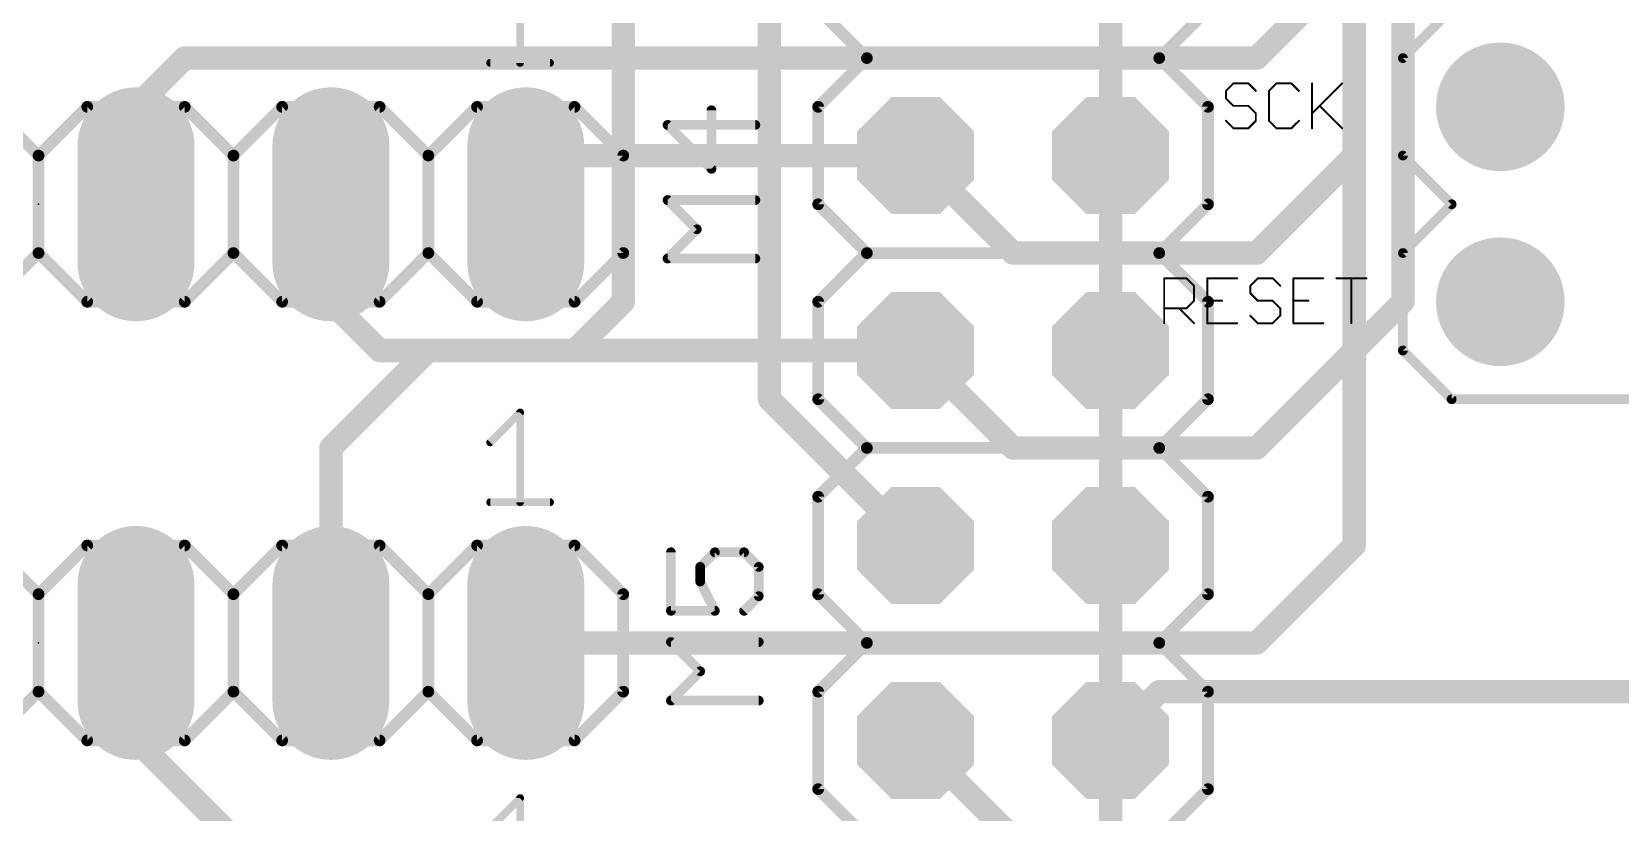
# Model space of a CAD drawing. Extents: x 6 to 93.4, y 7 to 66.
# Drawn here: x 35.47 to 56.17, y 28.91 to 39.08 of the extents above; entities that cross this region are included whole.
import ezdxf

# ---------------------------------------------------------------- set-up
doc = ezdxf.new("R2010")
doc.units = 0
for name, color, linetype in [('1', 22, 'CONTINUOUS'), ('112', 253, 'CONTINUOUS'), ('16', 175, 'CONTINUOUS'), ('17', 82, 'CONTINUOUS'), ('21', 7, 'CONTINUOUS'), ('23', 7, 'CONTINUOUS'), ('25', 253, 'CONTINUOUS'), ('51', 53, 'CONTINUOUS')]:
    doc.layers.add(name, color=color, linetype=linetype)

# ---------------------------------------------------------------- blocks, each defined once
blk = doc.blocks.new('RECT')
blk.add_solid([(-0.5, -0.5), (0.5, -0.5), (-0.5, 0.5), (0.5, 0.5)])
blk = doc.blocks.new('OCTAGONP')
at = {"const_width": 0.5}
blk.add_lwpolyline([(-0.25, -0.1036), (-0.25, 0.1036), (-0.1036, 0.25), (0.1036, 0.25), (0.25, 0.1036), (0.25, -0.1036), (0.1036, -0.25), (-0.1036, -0.25), (-0.25, -0.1036), (-0.25, 0.1036)], dxfattribs=at)
blk = doc.blocks.new('LONGP100')
at = {"const_width": 1}
blk.add_lwpolyline([(-0.5, 0), (0.5, 0)], dxfattribs=at)
at = {"const_width": 0.5}
for points in [[(-0.5, 0.25, 1), (-0.5, -0.25)], [(0.5, -0.25, 1), (0.5, 0.25)]]:
    blk.add_lwpolyline(points, format="xyb", dxfattribs=at)
blk = doc.blocks.new('ROUNDP')
at = {"const_width": 0.5}
blk.add_lwpolyline([(0, -0.25, 1), (0, 0.25, 1), (0, -0.25)], format="xyb", dxfattribs=at)

msp = doc.modelspace()

# ---------------------------------------------------------------- linework, layer by layer
at = {"layer": '1', "const_width": 0.3048}
for points in [[(45.085, 34.29), (45.085, 45.72)], [(43.18, 35.56), (43.18, 45.085)], [(52.705, 32.385), (52.705, 41.91)], [(49.53, 40.005), (49.53, 37.465)], [(49.53, 37.465), (49.53, 34.925)], [(42.545, 34.925), (43.18, 35.56)], [(39.37, 33.655), (40.64, 34.925)], [(40.64, 34.925), (42.545, 34.925)], [(49.53, 34.925), (49.53, 32.385)], [(46.99, 32.385), (45.085, 34.29)], [(39.37, 31.115), (39.37, 33.655)], [(51.435, 31.115), (52.705, 32.385)], [(36.83, 29.845), (36.83, 31.115)], [(41.91, 31.115), (51.435, 31.115)], [(38.1, 28.575), (36.83, 29.845)], [(49.53, 29.845), (49.53, 27.305)]]:
    msp.add_lwpolyline(points, dxfattribs=at)
at = {"layer": '1', "const_width": 0.1524}
for points in [[(49.6062, 37.465, 1), (49.4538, 37.465)], [(49.4538, 37.465, 1), (49.6062, 37.465)], [(43.1038, 35.56, 1), (43.2562, 35.56)], [(43.2339, 35.5061, 1), (43.1261, 35.6139)], [(40.64, 35.0012, 1), (40.64, 34.8488)], [(40.6939, 34.8711, 1), (40.5861, 34.9789)], [(42.4911, 34.9789, 1), (42.5989, 34.8711)], [(42.545, 34.8488, 1), (42.545, 35.0012)], [(49.6062, 34.925, 1), (49.4538, 34.925)], [(49.4538, 34.925, 1), (49.6062, 34.925)], [(45.1389, 34.3439, 1), (45.0311, 34.2361)], [(45.0088, 34.29, 1), (45.1612, 34.29)], [(39.4462, 33.655, 1), (39.2938, 33.655)], [(39.3161, 33.7089, 1), (39.4239, 33.6011)], [(46.9361, 32.3311, 1), (47.0439, 32.4389)], [(52.7589, 32.3311, 1), (52.6511, 32.4389)], [(49.4538, 32.385, 1), (49.6062, 32.385)], [(52.6288, 32.385, 1), (52.7812, 32.385)], [(36.9062, 31.115, 1), (36.7538, 31.115)], [(41.91, 31.1912, 1), (41.91, 31.0388)], [(51.435, 31.0388, 1), (51.435, 31.1912)], [(39.2938, 31.115, 1), (39.4462, 31.115)], [(51.3811, 31.1689, 1), (51.4889, 31.0611)], [(36.8839, 29.8989, 1), (36.7761, 29.7911)], [(36.7538, 29.845, 1), (36.9062, 29.845)], [(49.6062, 29.845, 1), (49.4538, 29.845)]]:
    msp.add_lwpolyline(points, format="xyb", dxfattribs=at)
at = {"layer": '112', "const_width": 0.1016}
for points in [[(41.8356, 39.8422), (41.8356, 38.6728)], [(41.4458, 38.6728), (42.2254, 38.6728)], [(41.4458, 33.7284), (41.8356, 34.1182)], [(41.8356, 34.1182), (41.8356, 32.9488)], [(41.4458, 32.9488), (42.2254, 32.9488)], [(41.4458, 28.7034), (41.8356, 29.0932)], [(41.8356, 29.0932), (41.8356, 27.9238)]]:
    msp.add_lwpolyline(points, dxfattribs=at)
at = {"layer": '112', "const_width": 0.0508}
for points in [[(41.4458, 38.6982, 1), (41.4458, 38.6474)], [(42.2254, 38.6474, 1), (42.2254, 38.6982)], [(41.8102, 38.6728, 1), (41.861, 38.6728)], [(41.861, 34.1182, 1), (41.8102, 34.1182)], [(41.8536, 34.1002, 1), (41.8176, 34.1362)], [(41.4278, 33.7464, 1), (41.4638, 33.7104)], [(41.4458, 32.9742, 1), (41.4458, 32.9234)], [(41.8102, 32.9488, 1), (41.861, 32.9488)], [(42.2254, 32.9234, 1), (42.2254, 32.9742)], [(41.861, 29.0932, 1), (41.8102, 29.0932)], [(41.8536, 29.0752, 1), (41.8176, 29.1112)]]:
    msp.add_lwpolyline(points, format="xyb", dxfattribs=at)
at = {"layer": '16', "const_width": 0.3048}
for points in [[(52.705, 37.465), (52.705, 42.545)], [(53.34, 35.56), (53.34, 41.91)], [(51.435, 38.735), (52.07, 39.37)], [(36.83, 38.1), (37.465, 38.735)], [(37.465, 38.735), (51.435, 38.735)], [(36.83, 36.83), (36.83, 38.1)], [(41.91, 36.83), (42.545, 37.465)], [(42.545, 37.465), (46.99, 37.465)], [(46.99, 37.465), (48.26, 36.195)], [(51.435, 36.195), (52.705, 37.465)], [(39.37, 36.83), (39.37, 35.56)], [(48.26, 36.195), (51.435, 36.195)], [(39.37, 35.56), (40.005, 34.925)], [(51.435, 33.655), (53.34, 35.56)], [(40.005, 34.925), (46.99, 34.925)], [(46.99, 34.925), (48.26, 33.655)], [(48.26, 33.655), (51.435, 33.655)], [(49.53, 32.385), (49.53, 29.845)], [(49.53, 29.845), (50.165, 30.48)], [(50.165, 30.48), (61.595, 30.48)], [(48.26, 28.575), (46.99, 29.845)]]:
    msp.add_lwpolyline(points, dxfattribs=at)
at = {"layer": '16', "const_width": 0.1524}
for points in [[(37.465, 38.8112, 1), (37.465, 38.6588)], [(37.5189, 38.6811, 1), (37.4111, 38.7889)], [(51.3811, 38.7889, 1), (51.4889, 38.6811)], [(51.435, 38.6588, 1), (51.435, 38.8112)], [(36.9062, 38.1, 1), (36.7538, 38.1)], [(36.7761, 38.1539, 1), (36.8839, 38.0461)], [(42.545, 37.5412, 1), (42.545, 37.3888)], [(42.5989, 37.4111, 1), (42.4911, 37.5189)], [(47.0439, 37.5189, 1), (46.9361, 37.4111)], [(46.99, 37.3888, 1), (46.99, 37.5412)], [(52.6288, 37.465, 1), (52.7812, 37.465)], [(52.7589, 37.4111, 1), (52.6511, 37.5189)], [(36.7538, 36.83, 1), (36.9062, 36.83)], [(39.4462, 36.83, 1), (39.2938, 36.83)], [(41.8561, 36.8839, 1), (41.9639, 36.7761)], [(48.26, 36.2712, 1), (48.26, 36.1188)], [(48.2061, 36.1411, 1), (48.3139, 36.2489)], [(51.3811, 36.2489, 1), (51.4889, 36.1411)], [(51.435, 36.1188, 1), (51.435, 36.2712)], [(39.4239, 35.6139, 1), (39.3161, 35.5061)], [(39.2938, 35.56, 1), (39.4462, 35.56)], [(53.2638, 35.56, 1), (53.4162, 35.56)], [(53.3939, 35.5061, 1), (53.2861, 35.6139)], [(40.005, 35.0012, 1), (40.005, 34.8488)], [(39.9511, 34.8711, 1), (40.0589, 34.9789)], [(47.0439, 34.9789, 1), (46.9361, 34.8711)], [(46.99, 34.8488, 1), (46.99, 35.0012)], [(48.26, 33.7312, 1), (48.26, 33.5788)], [(48.2061, 33.6011, 1), (48.3139, 33.7089)], [(51.3811, 33.7089, 1), (51.4889, 33.6011)], [(51.435, 33.5788, 1), (51.435, 33.7312)], [(49.6062, 32.385, 1), (49.4538, 32.385)], [(50.165, 30.5562, 1), (50.165, 30.4038)], [(50.2189, 30.4261, 1), (50.1111, 30.5339)], [(47.0439, 29.8989, 1), (46.9361, 29.7911)], [(49.4761, 29.8989, 1), (49.5839, 29.7911)], [(49.4538, 29.845, 1), (49.6062, 29.845)]]:
    msp.add_lwpolyline(points, format="xyb", dxfattribs=at)
at = {"layer": '21'}
for points, const_width in [([(46.355, 38.735), (45.72, 39.37)], 0.1524), ([(50.8, 39.37), (50.165, 38.735)], 0.1524), ([(53.975, 39.37), (53.34, 38.735)], 0.127), ([(46.355, 38.735), (45.72, 38.1)], 0.1524), ([(50.165, 38.735), (46.355, 38.735)], 0.1524), ([(50.165, 38.735), (50.8, 38.1)], 0.1524), ([(53.34, 38.735), (53.34, 37.465)], 0.127), ([(51.1312, 38.4053), (51.0338, 38.3078)], 0.0254), ([(51.0338, 38.3078), (51.0338, 38.2104)], 0.0254), ([(51.3261, 38.4053), (51.1312, 38.4053)], 0.0254), ([(51.4236, 38.3078), (51.3261, 38.4053)], 0.0254), ([(51.6925, 38.4053), (51.5951, 38.3078)], 0.0254), ([(51.5951, 38.3078), (51.5951, 37.918)], 0.0254), ([(51.8874, 38.4053), (51.6925, 38.4053)], 0.0254), ([(51.9849, 38.3078), (51.8874, 38.4053)], 0.0254), ([(52.1564, 38.4053), (52.1564, 37.8206)], 0.0254), ([(52.1564, 38.0155), (52.5462, 38.4053)], 0.0254), ([(35.56, 37.465), (34.925, 38.1)], 0.1524), ([(35.56, 37.465), (36.195, 38.1)], 0.1524), ([(36.195, 38.1), (37.465, 38.1)], 0.1524), ([(37.465, 38.1), (38.1, 37.465)], 0.1524), ([(38.1, 37.465), (38.735, 38.1)], 0.1524), ([(38.735, 38.1), (40.005, 38.1)], 0.1524), ([(40.005, 38.1), (40.64, 37.465)], 0.1524), ([(40.64, 37.465), (41.275, 38.1)], 0.1524), ([(41.275, 38.1), (42.545, 38.1)], 0.1524), ([(43.18, 37.465), (42.545, 38.1)], 0.1524), ([(45.72, 36.83), (45.72, 38.1)], 0.1524), ([(50.8, 38.1), (50.8, 36.83)], 0.1524), ([(51.0338, 38.2104), (51.1312, 38.1129)], 0.0254), ([(51.1312, 38.1129), (51.3261, 38.1129)], 0.0254), ([(51.3261, 38.1129), (51.4236, 38.0155)], 0.0254), ([(52.2538, 38.1129), (52.5462, 37.8206)], 0.0254), ([(51.1312, 37.8206), (51.0338, 37.918)], 0.0254), ([(51.4236, 37.918), (51.3261, 37.8206)], 0.0254), ([(51.4236, 38.0155), (51.4236, 37.918)], 0.0254), ([(51.5951, 37.918), (51.6925, 37.8206)], 0.0254), ([(51.8874, 37.8206), (51.9849, 37.918)], 0.0254), ([(51.3261, 37.8206), (51.1312, 37.8206)], 0.0254), ([(51.6925, 37.8206), (51.8874, 37.8206)], 0.0254), ([(35.56, 36.195), (35.56, 37.465)], 0.1524), ([(38.1, 36.195), (38.1, 37.465)], 0.1524), ([(40.64, 36.195), (40.64, 37.465)], 0.1524), ([(43.18, 36.195), (43.18, 37.465)], 0.1524), ([(53.34, 37.465), (53.975, 36.83)], 0.127), ([(46.355, 36.195), (45.72, 36.83)], 0.1524), ([(50.8, 36.83), (50.165, 36.195)], 0.1524), ([(53.975, 36.83), (53.34, 36.195)], 0.127), ([(34.925, 35.56), (35.56, 36.195)], 0.1524), ([(36.195, 35.56), (35.56, 36.195)], 0.1524), ([(38.1, 36.195), (37.465, 35.56)], 0.1524), ([(38.735, 35.56), (38.1, 36.195)], 0.1524), ([(40.64, 36.195), (40.005, 35.56)], 0.1524), ([(41.275, 35.56), (40.64, 36.195)], 0.1524), ([(42.545, 35.56), (43.18, 36.195)], 0.1524), ([(46.355, 36.195), (45.72, 35.56)], 0.1524), ([(50.165, 36.195), (46.355, 36.195)], 0.1524), ([(50.165, 36.195), (50.8, 35.56)], 0.1524), ([(53.34, 36.195), (53.34, 34.925)], 0.127), ([(50.2286, 35.2806), (50.2286, 35.8653)], 0.0254), ([(50.2286, 35.8653), (50.521, 35.8653)], 0.0254), ([(50.521, 35.8653), (50.6184, 35.7678)], 0.0254), ([(51.1798, 35.8653), (50.79, 35.8653)], 0.0254), ([(50.79, 35.8653), (50.79, 35.2806)], 0.0254), ([(51.4487, 35.8653), (51.3513, 35.7678)], 0.0254), ([(51.6436, 35.8653), (51.4487, 35.8653)], 0.0254), ([(51.7411, 35.7678), (51.6436, 35.8653)], 0.0254), ([(52.3024, 35.8653), (51.9126, 35.8653)], 0.0254), ([(51.9126, 35.8653), (51.9126, 35.2806)], 0.0254), ([(52.4739, 35.8653), (52.8637, 35.8653)], 0.0254), ([(52.6688, 35.2806), (52.6688, 35.8653)], 0.0254), ([(37.465, 35.56), (36.195, 35.56)], 0.1524), ([(40.005, 35.56), (38.735, 35.56)], 0.1524), ([(42.545, 35.56), (41.275, 35.56)], 0.1524), ([(45.72, 34.29), (45.72, 35.56)], 0.1524), ([(50.6184, 35.7678), (50.6184, 35.5729)], 0.0254), ([(50.8, 35.56), (50.8, 34.29)], 0.1524), ([(51.3513, 35.7678), (51.3513, 35.6704)], 0.0254), ([(51.3513, 35.6704), (51.4487, 35.5729)], 0.0254), ([(50.521, 35.4755), (50.2286, 35.4755)], 0.0254), ([(50.4235, 35.4755), (50.6184, 35.2806)], 0.0254), ([(50.6184, 35.5729), (50.521, 35.4755)], 0.0254), ([(50.79, 35.5729), (50.9849, 35.5729)], 0.0254), ([(51.4487, 35.5729), (51.6436, 35.5729)], 0.0254), ([(51.6436, 35.5729), (51.7411, 35.4755)], 0.0254), ([(51.7411, 35.4755), (51.7411, 35.378)], 0.0254), ([(51.9126, 35.5729), (52.1075, 35.5729)], 0.0254), ([(50.79, 35.2806), (51.1798, 35.2806)], 0.0254), ([(51.4487, 35.2806), (51.3513, 35.378)], 0.0254), ([(51.6436, 35.2806), (51.4487, 35.2806)], 0.0254), ([(51.7411, 35.378), (51.6436, 35.2806)], 0.0254), ([(51.9126, 35.2806), (52.3024, 35.2806)], 0.0254), ([(53.34, 34.925), (53.975, 34.29)], 0.127), ([(46.355, 33.655), (45.72, 34.29)], 0.1524), ([(50.8, 34.29), (50.165, 33.655)], 0.1524), ([(53.975, 34.29), (57.785, 34.29)], 0.127), ([(46.355, 33.655), (45.72, 33.02)], 0.1524), ([(50.165, 33.655), (46.355, 33.655)], 0.1524), ([(50.165, 33.655), (50.8, 33.02)], 0.1524), ([(45.72, 31.75), (45.72, 33.02)], 0.1524), ([(50.8, 33.02), (50.8, 31.75)], 0.1524), ([(35.56, 31.75), (34.925, 32.385)], 0.1524), ([(35.56, 31.75), (36.195, 32.385)], 0.1524), ([(36.195, 32.385), (37.465, 32.385)], 0.1524), ([(37.465, 32.385), (38.1, 31.75)], 0.1524), ([(38.1, 31.75), (38.735, 32.385)], 0.1524), ([(38.735, 32.385), (40.005, 32.385)], 0.1524), ([(40.005, 32.385), (40.64, 31.75)], 0.1524), ([(40.64, 31.75), (41.275, 32.385)], 0.1524), ([(41.275, 32.385), (42.545, 32.385)], 0.1524), ([(43.18, 31.75), (42.545, 32.385)], 0.1524), ([(35.56, 30.48), (35.56, 31.75)], 0.1524), ([(38.1, 30.48), (38.1, 31.75)], 0.1524), ([(40.64, 30.48), (40.64, 31.75)], 0.1524), ([(43.18, 30.48), (43.18, 31.75)], 0.1524), ([(46.355, 31.115), (45.72, 31.75)], 0.1524), ([(50.8, 31.75), (50.165, 31.115)], 0.1524), ([(46.355, 31.115), (45.72, 30.48)], 0.1524), ([(50.165, 31.115), (46.355, 31.115)], 0.1524), ([(50.165, 31.115), (50.8, 30.48)], 0.1524), ([(34.925, 29.845), (35.56, 30.48)], 0.1524), ([(36.195, 29.845), (35.56, 30.48)], 0.1524), ([(38.1, 30.48), (37.465, 29.845)], 0.1524), ([(38.735, 29.845), (38.1, 30.48)], 0.1524), ([(40.64, 30.48), (40.005, 29.845)], 0.1524), ([(41.275, 29.845), (40.64, 30.48)], 0.1524), ([(42.545, 29.845), (43.18, 30.48)], 0.1524), ([(45.72, 29.21), (45.72, 30.48)], 0.1524), ([(50.8, 30.48), (50.8, 29.21)], 0.1524), ([(37.465, 29.845), (36.195, 29.845)], 0.1524), ([(40.005, 29.845), (38.735, 29.845)], 0.1524), ([(42.545, 29.845), (41.275, 29.845)], 0.1524), ([(46.355, 28.575), (45.72, 29.21)], 0.1524), ([(50.8, 29.21), (50.165, 28.575)], 0.1524)]:
    msp.add_lwpolyline(points, dxfattribs=dict(at, const_width=const_width))
for points, const_width in [([(46.355, 38.7731, 1), (46.355, 38.6969)], 0.0762), ([(46.3819, 38.7081, 1), (46.3281, 38.7619)], 0.0762), ([(46.3281, 38.7081, 1), (46.3819, 38.7619)], 0.0762), ([(50.1919, 38.7619, 1), (50.1381, 38.7081)], 0.0762), ([(50.1381, 38.7619, 1), (50.1919, 38.7081)], 0.0762), ([(50.165, 38.6969, 1), (50.165, 38.7731)], 0.0762), ([(53.3175, 38.7575, 1), (53.3625, 38.7125)], 0.0635), ([(53.3718, 38.735, 1), (53.3083, 38.735)], 0.0635), ([(51.0401, 38.3078, 1), (51.0274, 38.3078)], 0.0127), ([(51.0293, 38.3123, 1), (51.0383, 38.3034)], 0.0127), ([(51.1312, 38.4116, 1), (51.1312, 38.3989)], 0.0127), ([(51.1357, 38.4008, 1), (51.1267, 38.4098)], 0.0127), ([(51.3306, 38.4098, 1), (51.3216, 38.4008)], 0.0127), ([(51.3261, 38.3989, 1), (51.3261, 38.4116)], 0.0127), ([(51.4191, 38.3034, 1), (51.4281, 38.3123)], 0.0127), ([(51.6014, 38.3078, 1), (51.5887, 38.3078)], 0.0127), ([(51.5906, 38.3123, 1), (51.5996, 38.3034)], 0.0127), ([(51.6925, 38.4116, 1), (51.6925, 38.3989)], 0.0127), ([(51.697, 38.4008, 1), (51.688, 38.4098)], 0.0127), ([(51.8919, 38.4098, 1), (51.8829, 38.4008)], 0.0127), ([(51.8874, 38.3989, 1), (51.8874, 38.4116)], 0.0127), ([(51.9804, 38.3034, 1), (51.9894, 38.3123)], 0.0127), ([(52.1627, 38.4053, 1), (52.15, 38.4053)], 0.0127), ([(52.5507, 38.4008, 1), (52.5417, 38.4098)], 0.0127), ([(36.195, 38.1381, 1), (36.195, 38.0619)], 0.0762), ([(36.2219, 38.0731, 1), (36.1681, 38.1269)], 0.0762), ([(37.4919, 38.1269, 1), (37.4381, 38.0731)], 0.0762), ([(37.465, 38.0619, 1), (37.465, 38.1381)], 0.0762), ([(38.735, 38.1381, 1), (38.735, 38.0619)], 0.0762), ([(38.7619, 38.0731, 1), (38.7081, 38.1269)], 0.0762), ([(40.0319, 38.1269, 1), (39.9781, 38.0731)], 0.0762), ([(40.005, 38.0619, 1), (40.005, 38.1381)], 0.0762), ([(41.275, 38.1381, 1), (41.275, 38.0619)], 0.0762), ([(41.3019, 38.0731, 1), (41.2481, 38.1269)], 0.0762), ([(42.5719, 38.1269, 1), (42.5181, 38.0731)], 0.0762), ([(42.545, 38.0619, 1), (42.545, 38.1381)], 0.0762), ([(45.7581, 38.1, 1), (45.6819, 38.1)], 0.0762), ([(45.6931, 38.1269, 1), (45.7469, 38.0731)], 0.0762), ([(50.8381, 38.1, 1), (50.7619, 38.1)], 0.0762), ([(50.7731, 38.0731, 1), (50.8269, 38.1269)], 0.0762), ([(51.0383, 38.2149, 1), (51.0293, 38.2059)], 0.0127), ([(51.0274, 38.2104, 1), (51.0401, 38.2104)], 0.0127), ([(51.1312, 38.1193, 1), (51.1312, 38.1066)], 0.0127), ([(51.1267, 38.1085, 1), (51.1357, 38.1174)], 0.0127), ([(51.3306, 38.1174, 1), (51.3216, 38.1085)], 0.0127), ([(51.3261, 38.1066, 1), (51.3261, 38.1193)], 0.0127), ([(52.2583, 38.1174, 1), (52.2493, 38.1085)], 0.0127), ([(51.0383, 37.9225, 1), (51.0293, 37.9136)], 0.0127), ([(51.4299, 38.0155, 1), (51.4172, 38.0155)], 0.0127), ([(51.4172, 37.918, 1), (51.4299, 37.918)], 0.0127), ([(51.4191, 38.011, 1), (51.4281, 38.02)], 0.0127), ([(51.4281, 37.9136, 1), (51.4191, 37.9225)], 0.0127), ([(51.5996, 37.9225, 1), (51.5906, 37.9136)], 0.0127), ([(51.5887, 37.918, 1), (51.6014, 37.918)], 0.0127), ([(51.9894, 37.9136, 1), (51.9804, 37.9225)], 0.0127), ([(52.1519, 38.02, 1), (52.1609, 38.011)], 0.0127), ([(51.1312, 37.8269, 1), (51.1312, 37.8143)], 0.0127), ([(51.1267, 37.8161, 1), (51.1357, 37.8251)], 0.0127), ([(51.3216, 37.8251, 1), (51.3306, 37.8161)], 0.0127), ([(51.3261, 37.8143, 1), (51.3261, 37.8269)], 0.0127), ([(51.6925, 37.8269, 1), (51.6925, 37.8143)], 0.0127), ([(51.688, 37.8161, 1), (51.697, 37.8251)], 0.0127), ([(51.8829, 37.8251, 1), (51.8919, 37.8161)], 0.0127), ([(51.8874, 37.8143, 1), (51.8874, 37.8269)], 0.0127), ([(52.15, 37.8206, 1), (52.1627, 37.8206)], 0.0127), ([(52.5417, 37.8161, 1), (52.5507, 37.8251)], 0.0127), ([(35.5981, 37.465, 1), (35.5219, 37.465)], 0.0762), ([(35.5331, 37.4919, 1), (35.5869, 37.4381)], 0.0762), ([(35.5331, 37.4381, 1), (35.5869, 37.4919)], 0.0762), ([(38.1381, 37.465, 1), (38.0619, 37.465)], 0.0762), ([(38.0731, 37.4919, 1), (38.1269, 37.4381)], 0.0762), ([(38.0731, 37.4381, 1), (38.1269, 37.4919)], 0.0762), ([(40.6781, 37.465, 1), (40.6019, 37.465)], 0.0762), ([(40.6131, 37.4919, 1), (40.6669, 37.4381)], 0.0762), ([(40.6131, 37.4381, 1), (40.6669, 37.4919)], 0.0762), ([(43.2181, 37.465, 1), (43.1419, 37.465)], 0.0762), ([(43.1531, 37.4381, 1), (43.2069, 37.4919)], 0.0762), ([(53.3625, 37.4875, 1), (53.3175, 37.4425)], 0.0635), ([(53.3083, 37.465, 1), (53.3718, 37.465)], 0.0635), ([(45.6819, 36.83, 1), (45.7581, 36.83)], 0.0762), ([(45.7469, 36.8569, 1), (45.6931, 36.8031)], 0.0762), ([(50.7619, 36.83, 1), (50.8381, 36.83)], 0.0762), ([(50.8269, 36.8031, 1), (50.7731, 36.8569)], 0.0762), ([(53.9975, 36.8075, 1), (53.9525, 36.8525)], 0.0635), ([(53.9525, 36.8075, 1), (53.9975, 36.8525)], 0.0635), ([(35.5219, 36.195, 1), (35.5981, 36.195)], 0.0762), ([(35.5869, 36.2219, 1), (35.5331, 36.1681)], 0.0762), ([(35.5869, 36.1681, 1), (35.5331, 36.2219)], 0.0762), ([(38.0619, 36.195, 1), (38.1381, 36.195)], 0.0762), ([(38.1269, 36.2219, 1), (38.0731, 36.1681)], 0.0762), ([(38.1269, 36.1681, 1), (38.0731, 36.2219)], 0.0762), ([(40.6019, 36.195, 1), (40.6781, 36.195)], 0.0762), ([(40.6669, 36.2219, 1), (40.6131, 36.1681)], 0.0762), ([(40.6669, 36.1681, 1), (40.6131, 36.2219)], 0.0762), ([(43.1419, 36.195, 1), (43.2181, 36.195)], 0.0762), ([(43.2069, 36.1681, 1), (43.1531, 36.2219)], 0.0762), ([(46.355, 36.2331, 1), (46.355, 36.1569)], 0.0762), ([(46.3819, 36.1681, 1), (46.3281, 36.2219)], 0.0762), ([(46.3281, 36.1681, 1), (46.3819, 36.2219)], 0.0762), ([(50.1919, 36.2219, 1), (50.1381, 36.1681)], 0.0762), ([(50.1381, 36.2219, 1), (50.1919, 36.1681)], 0.0762), ([(50.165, 36.1569, 1), (50.165, 36.2331)], 0.0762), ([(53.3175, 36.2175, 1), (53.3625, 36.1725)], 0.0635), ([(53.3718, 36.195, 1), (53.3083, 36.195)], 0.0635), ([(50.2286, 35.8716, 1), (50.2286, 35.8589)], 0.0127), ([(50.235, 35.8653, 1), (50.2223, 35.8653)], 0.0127), ([(50.5255, 35.8698, 1), (50.5165, 35.8608)], 0.0127), ([(50.521, 35.8589, 1), (50.521, 35.8716)], 0.0127), ([(50.7963, 35.8653, 1), (50.7836, 35.8653)], 0.0127), ([(50.79, 35.8716, 1), (50.79, 35.8589)], 0.0127), ([(51.1798, 35.8589, 1), (51.1798, 35.8716)], 0.0127), ([(51.4487, 35.8716, 1), (51.4487, 35.8589)], 0.0127), ([(51.4532, 35.8608, 1), (51.4442, 35.8698)], 0.0127), ([(51.6481, 35.8698, 1), (51.6391, 35.8608)], 0.0127), ([(51.6436, 35.8589, 1), (51.6436, 35.8716)], 0.0127), ([(51.9189, 35.8653, 1), (51.9062, 35.8653)], 0.0127), ([(51.9126, 35.8716, 1), (51.9126, 35.8589)], 0.0127), ([(52.3024, 35.8589, 1), (52.3024, 35.8716)], 0.0127), ([(52.4739, 35.8716, 1), (52.4739, 35.8589)], 0.0127), ([(52.6751, 35.8653, 1), (52.6624, 35.8653)], 0.0127), ([(52.8637, 35.8589, 1), (52.8637, 35.8716)], 0.0127), ([(36.195, 35.5981, 1), (36.195, 35.5219)], 0.0762), ([(36.1681, 35.5331, 1), (36.2219, 35.5869)], 0.0762), ([(37.4381, 35.5869, 1), (37.4919, 35.5331)], 0.0762), ([(37.465, 35.5219, 1), (37.465, 35.5981)], 0.0762), ([(38.735, 35.5981, 1), (38.735, 35.5219)], 0.0762), ([(38.7081, 35.5331, 1), (38.7619, 35.5869)], 0.0762), ([(39.9781, 35.5869, 1), (40.0319, 35.5331)], 0.0762), ([(40.005, 35.5219, 1), (40.005, 35.5981)], 0.0762), ([(41.275, 35.5981, 1), (41.275, 35.5219)], 0.0762), ([(41.2481, 35.5331, 1), (41.3019, 35.5869)], 0.0762), ([(42.5181, 35.5869, 1), (42.5719, 35.5331)], 0.0762), ([(42.545, 35.5219, 1), (42.545, 35.5981)], 0.0762), ([(45.7581, 35.56, 1), (45.6819, 35.56)], 0.0762), ([(45.6931, 35.5869, 1), (45.7469, 35.5331)], 0.0762), ([(50.6248, 35.7678, 1), (50.6121, 35.7678)], 0.0127), ([(50.614, 35.7634, 1), (50.6229, 35.7723)], 0.0127), ([(50.8381, 35.56, 1), (50.7619, 35.56)], 0.0762), ([(50.7731, 35.5331, 1), (50.8269, 35.5869)], 0.0762), ([(51.3576, 35.7678, 1), (51.3449, 35.7678)], 0.0127), ([(51.3468, 35.7723, 1), (51.3558, 35.7634)], 0.0127), ([(51.3558, 35.6749, 1), (51.3468, 35.6659)], 0.0127), ([(51.3449, 35.6704, 1), (51.3576, 35.6704)], 0.0127), ([(51.7366, 35.7634, 1), (51.7455, 35.7723)], 0.0127), ([(50.2286, 35.4818, 1), (50.2286, 35.4691)], 0.0127), ([(50.428, 35.48, 1), (50.4191, 35.471)], 0.0127), ([(50.5165, 35.48, 1), (50.5255, 35.471)], 0.0127), ([(50.521, 35.4691, 1), (50.521, 35.4818)], 0.0127), ([(50.6121, 35.5729, 1), (50.6248, 35.5729)], 0.0127), ([(50.6229, 35.5685, 1), (50.614, 35.5774)], 0.0127), ([(50.79, 35.5793, 1), (50.79, 35.5666)], 0.0127), ([(50.9849, 35.5666, 1), (50.9849, 35.5793)], 0.0127), ([(51.4487, 35.5793, 1), (51.4487, 35.5666)], 0.0127), ([(51.4442, 35.5685, 1), (51.4532, 35.5774)], 0.0127), ([(51.6481, 35.5774, 1), (51.6391, 35.5685)], 0.0127), ([(51.6436, 35.5666, 1), (51.6436, 35.5793)], 0.0127), ([(51.7474, 35.4755, 1), (51.7347, 35.4755)], 0.0127), ([(51.7366, 35.471, 1), (51.7455, 35.48)], 0.0127), ([(51.9126, 35.5793, 1), (51.9126, 35.5666)], 0.0127), ([(52.1075, 35.5666, 1), (52.1075, 35.5793)], 0.0127), ([(50.2223, 35.2806, 1), (50.235, 35.2806)], 0.0127), ([(50.614, 35.2761, 1), (50.6229, 35.2851)], 0.0127), ([(50.79, 35.2869, 1), (50.79, 35.2743)], 0.0127), ([(50.7836, 35.2806, 1), (50.7963, 35.2806)], 0.0127), ([(51.1798, 35.2743, 1), (51.1798, 35.2869)], 0.0127), ([(51.3558, 35.3825, 1), (51.3468, 35.3736)], 0.0127), ([(51.4487, 35.2869, 1), (51.4487, 35.2743)], 0.0127), ([(51.4442, 35.2761, 1), (51.4532, 35.2851)], 0.0127), ([(51.6391, 35.2851, 1), (51.6481, 35.2761)], 0.0127), ([(51.6436, 35.2743, 1), (51.6436, 35.2869)], 0.0127), ([(51.7347, 35.378, 1), (51.7474, 35.378)], 0.0127), ([(51.7455, 35.3736, 1), (51.7366, 35.3825)], 0.0127), ([(51.9126, 35.2869, 1), (51.9126, 35.2743)], 0.0127), ([(51.9062, 35.2806, 1), (51.9189, 35.2806)], 0.0127), ([(52.3024, 35.2743, 1), (52.3024, 35.2869)], 0.0127), ([(52.6624, 35.2806, 1), (52.6751, 35.2806)], 0.0127), ([(53.3625, 34.9475, 1), (53.3175, 34.9025)], 0.0635), ([(53.3083, 34.925, 1), (53.3718, 34.925)], 0.0635), ([(45.7469, 34.3169, 1), (45.6931, 34.2631)], 0.0762), ([(50.8269, 34.2631, 1), (50.7731, 34.3169)], 0.0762), ([(45.6819, 34.29, 1), (45.7581, 34.29)], 0.0762), ([(50.7619, 34.29, 1), (50.8381, 34.29)], 0.0762), ([(53.975, 34.3218, 1), (53.975, 34.2582)], 0.0635), ([(53.9525, 34.2675, 1), (53.9975, 34.3125)], 0.0635), ([(46.355, 33.6931, 1), (46.355, 33.6169)], 0.0762), ([(46.3819, 33.6281, 1), (46.3281, 33.6819)], 0.0762), ([(46.3281, 33.6281, 1), (46.3819, 33.6819)], 0.0762), ([(50.1919, 33.6819, 1), (50.1381, 33.6281)], 0.0762), ([(50.1381, 33.6819, 1), (50.1919, 33.6281)], 0.0762), ([(50.165, 33.6169, 1), (50.165, 33.6931)], 0.0762), ([(45.7581, 33.02, 1), (45.6819, 33.02)], 0.0762), ([(45.6931, 33.0469, 1), (45.7469, 32.9931)], 0.0762), ([(50.8381, 33.02, 1), (50.7619, 33.02)], 0.0762), ([(50.7731, 32.9931, 1), (50.8269, 33.0469)], 0.0762), ([(36.195, 32.4231, 1), (36.195, 32.3469)], 0.0762), ([(36.2219, 32.3581, 1), (36.1681, 32.4119)], 0.0762), ([(37.4919, 32.4119, 1), (37.4381, 32.3581)], 0.0762), ([(37.465, 32.3469, 1), (37.465, 32.4231)], 0.0762), ([(38.735, 32.4231, 1), (38.735, 32.3469)], 0.0762), ([(38.7619, 32.3581, 1), (38.7081, 32.4119)], 0.0762), ([(40.0319, 32.4119, 1), (39.9781, 32.3581)], 0.0762), ([(40.005, 32.3469, 1), (40.005, 32.4231)], 0.0762), ([(41.275, 32.4231, 1), (41.275, 32.3469)], 0.0762), ([(41.3019, 32.3581, 1), (41.2481, 32.4119)], 0.0762), ([(42.5719, 32.4119, 1), (42.5181, 32.3581)], 0.0762), ([(42.545, 32.3469, 1), (42.545, 32.4231)], 0.0762), ([(35.5981, 31.75, 1), (35.5219, 31.75)], 0.0762), ([(35.5331, 31.7769, 1), (35.5869, 31.7231)], 0.0762), ([(35.5331, 31.7231, 1), (35.5869, 31.7769)], 0.0762), ([(38.1381, 31.75, 1), (38.0619, 31.75)], 0.0762), ([(38.0731, 31.7769, 1), (38.1269, 31.7231)], 0.0762), ([(38.0731, 31.7231, 1), (38.1269, 31.7769)], 0.0762), ([(40.6781, 31.75, 1), (40.6019, 31.75)], 0.0762), ([(40.6131, 31.7769, 1), (40.6669, 31.7231)], 0.0762), ([(40.6131, 31.7231, 1), (40.6669, 31.7769)], 0.0762), ([(43.2181, 31.75, 1), (43.1419, 31.75)], 0.0762), ([(43.1531, 31.7231, 1), (43.2069, 31.7769)], 0.0762), ([(45.6819, 31.75, 1), (45.7581, 31.75)], 0.0762), ([(45.7469, 31.7769, 1), (45.6931, 31.7231)], 0.0762), ([(50.7619, 31.75, 1), (50.8381, 31.75)], 0.0762), ([(50.8269, 31.7231, 1), (50.7731, 31.7769)], 0.0762), ([(46.355, 31.1531, 1), (46.355, 31.0769)], 0.0762), ([(46.3819, 31.0881, 1), (46.3281, 31.1419)], 0.0762), ([(46.3281, 31.0881, 1), (46.3819, 31.1419)], 0.0762), ([(50.1919, 31.1419, 1), (50.1381, 31.0881)], 0.0762), ([(50.1381, 31.1419, 1), (50.1919, 31.0881)], 0.0762), ([(50.165, 31.0769, 1), (50.165, 31.1531)], 0.0762), ([(35.5219, 30.48, 1), (35.5981, 30.48)], 0.0762), ([(35.5869, 30.5069, 1), (35.5331, 30.4531)], 0.0762), ([(35.5869, 30.4531, 1), (35.5331, 30.5069)], 0.0762), ([(38.0619, 30.48, 1), (38.1381, 30.48)], 0.0762), ([(38.1269, 30.5069, 1), (38.0731, 30.4531)], 0.0762), ([(38.1269, 30.4531, 1), (38.0731, 30.5069)], 0.0762), ([(40.6019, 30.48, 1), (40.6781, 30.48)], 0.0762), ([(40.6669, 30.5069, 1), (40.6131, 30.4531)], 0.0762), ([(40.6669, 30.4531, 1), (40.6131, 30.5069)], 0.0762), ([(43.1419, 30.48, 1), (43.2181, 30.48)], 0.0762), ([(43.2069, 30.4531, 1), (43.1531, 30.5069)], 0.0762), ([(45.7581, 30.48, 1), (45.6819, 30.48)], 0.0762), ([(45.6931, 30.5069, 1), (45.7469, 30.4531)], 0.0762), ([(50.8381, 30.48, 1), (50.7619, 30.48)], 0.0762), ([(50.7731, 30.4531, 1), (50.8269, 30.5069)], 0.0762), ([(36.195, 29.8831, 1), (36.195, 29.8069)], 0.0762), ([(36.1681, 29.8181, 1), (36.2219, 29.8719)], 0.0762), ([(37.4381, 29.8719, 1), (37.4919, 29.8181)], 0.0762), ([(37.465, 29.8069, 1), (37.465, 29.8831)], 0.0762), ([(38.735, 29.8831, 1), (38.735, 29.8069)], 0.0762), ([(38.7081, 29.8181, 1), (38.7619, 29.8719)], 0.0762), ([(39.9781, 29.8719, 1), (40.0319, 29.8181)], 0.0762), ([(40.005, 29.8069, 1), (40.005, 29.8831)], 0.0762), ([(41.275, 29.8831, 1), (41.275, 29.8069)], 0.0762), ([(41.2481, 29.8181, 1), (41.3019, 29.8719)], 0.0762), ([(42.5181, 29.8719, 1), (42.5719, 29.8181)], 0.0762), ([(42.545, 29.8069, 1), (42.545, 29.8831)], 0.0762), ([(45.6819, 29.21, 1), (45.7581, 29.21)], 0.0762), ([(45.7469, 29.2369, 1), (45.6931, 29.1831)], 0.0762), ([(50.7619, 29.21, 1), (50.8381, 29.21)], 0.0762), ([(50.8269, 29.1831, 1), (50.7731, 29.2369)], 0.0762)]:
    msp.add_lwpolyline(points, format="xyb", dxfattribs=dict(at, const_width=const_width))
at = {"layer": '23'}
for p in [(35.56, 36.83), (35.56, 31.115)]:
    msp.add_point(p, dxfattribs=at)
at = {"layer": '25', "const_width": 0.127}
for points in [[(44.3293, 37.2923), (44.3293, 38.055)], [(44.9013, 37.8643), (43.7573, 37.8643)], [(43.7573, 37.8643), (44.3293, 37.2923)], [(44.1387, 36.5042), (43.7573, 36.8856)], [(43.7573, 36.8856), (44.9013, 36.8856)], [(43.7573, 36.1229), (44.1387, 36.5042)], [(44.9013, 36.1229), (43.7573, 36.1229)], [(43.8013, 32.296), (43.8013, 31.5333)], [(44.1827, 32.1053), (44.3733, 32.296)], [(44.3733, 32.296), (44.7546, 32.296)], [(44.7546, 32.296), (44.9453, 32.1053)], [(44.1827, 31.9146), (44.1827, 32.1053)], [(44.9453, 32.1053), (44.9453, 31.724)], [(44.3733, 31.5333), (44.1827, 31.9146)], [(44.9453, 31.724), (44.7546, 31.5333)], [(43.8013, 31.5333), (44.3733, 31.5333)], [(44.1827, 30.7452), (43.8013, 31.1266)], [(43.8013, 31.1266), (44.9453, 31.1266)], [(43.8013, 30.3639), (44.1827, 30.7452)], [(44.9453, 30.3639), (43.8013, 30.3639)]]:
    msp.add_lwpolyline(points, dxfattribs=at)
at = {"layer": '25', "const_width": 0.0635}
for points in [[(44.3611, 38.055, 1), (44.2976, 38.055)], [(43.7573, 37.896, 1), (43.7573, 37.8325)], [(43.7798, 37.8867, 1), (43.7349, 37.8418)], [(44.9013, 37.8325, 1), (44.9013, 37.896)], [(44.2976, 37.2923, 1), (44.3611, 37.2923)], [(44.3069, 37.2698, 1), (44.3518, 37.3148)], [(43.7573, 36.9173, 1), (43.7573, 36.8538)], [(43.7798, 36.908, 1), (43.7349, 36.8631)], [(44.9013, 36.8538, 1), (44.9013, 36.9173)], [(44.1611, 36.4818, 1), (44.1162, 36.5267)], [(44.1162, 36.4818, 1), (44.1611, 36.5267)], [(43.7573, 36.1547, 1), (43.7573, 36.0912)], [(43.7349, 36.1454, 1), (43.7798, 36.1005)], [(44.9013, 36.0912, 1), (44.9013, 36.1547)], [(43.8331, 32.296, 1), (43.7696, 32.296)], [(44.3733, 32.3277, 1), (44.3733, 32.2642)], [(44.3958, 32.2735, 1), (44.3509, 32.3184)], [(44.7771, 32.3184, 1), (44.7322, 32.2735)], [(44.7546, 32.2642, 1), (44.7546, 32.3277)], [(44.2144, 32.1053, 1), (44.1509, 32.1053)], [(44.1602, 32.1277, 1), (44.2051, 32.0828)], [(44.9771, 32.1053, 1), (44.9136, 32.1053)], [(44.9228, 32.0828, 1), (44.9678, 32.1277)], [(44.1509, 31.9146, 1), (44.2144, 31.9146)], [(44.211, 31.9288, 1), (44.1543, 31.9004)], [(44.9136, 31.724, 1), (44.9771, 31.724)], [(44.9678, 31.7015, 1), (44.9228, 31.7464)], [(43.8013, 31.565, 1), (43.8013, 31.5016)], [(43.7696, 31.5333, 1), (43.8331, 31.5333)], [(44.3449, 31.5191, 1), (44.4017, 31.5475)], [(44.3733, 31.5016, 1), (44.3733, 31.565)], [(44.7322, 31.5558, 1), (44.7771, 31.5108)], [(43.8013, 31.1583, 1), (43.8013, 31.0948)], [(43.8238, 31.149, 1), (43.7789, 31.1041)], [(44.9453, 31.0948, 1), (44.9453, 31.1583)], [(44.2051, 30.7228, 1), (44.1602, 30.7677)], [(44.1602, 30.7228, 1), (44.2051, 30.7677)], [(43.8013, 30.3957, 1), (43.8013, 30.3322)], [(43.7789, 30.3864, 1), (43.8238, 30.3415)], [(44.9453, 30.3322, 1), (44.9453, 30.3957)]]:
    msp.add_lwpolyline(points, format="xyb", dxfattribs=at)

# ---------------------------------------------------------------- block references
at = {"layer": '17', "xscale": 1.6764, "yscale": 1.6764}
for p in [(54.61, 38.1), (54.61, 38.1), (54.61, 35.56), (54.61, 35.56)]:
    msp.add_blockref('ROUNDP', p, dxfattribs=at)
at = {"layer": '17', "xscale": 1.524, "yscale": 1.524, "rotation": 270}
for name, p in [('LONGP100', (36.83, 36.83)), ('LONGP100', (36.83, 36.83)), ('LONGP100', (39.37, 36.83)), ('LONGP100', (39.37, 36.83)), ('LONGP100', (41.91, 36.83)), ('LONGP100', (41.91, 36.83)), ('OCTAGONP', (46.99, 37.465)), ('OCTAGONP', (46.99, 37.465)), ('OCTAGONP', (49.53, 37.465)), ('OCTAGONP', (49.53, 37.465)), ('OCTAGONP', (46.99, 34.925)), ('OCTAGONP', (46.99, 34.925)), ('OCTAGONP', (49.53, 34.925)), ('OCTAGONP', (49.53, 34.925)), ('OCTAGONP', (46.99, 32.385)), ('OCTAGONP', (46.99, 32.385)), ('OCTAGONP', (49.53, 32.385)), ('OCTAGONP', (49.53, 32.385)), ('LONGP100', (36.83, 31.115)), ('LONGP100', (36.83, 31.115)), ('LONGP100', (39.37, 31.115)), ('LONGP100', (39.37, 31.115)), ('LONGP100', (41.91, 31.115)), ('LONGP100', (41.91, 31.115)), ('OCTAGONP', (46.99, 29.845)), ('OCTAGONP', (46.99, 29.845)), ('OCTAGONP', (49.53, 29.845)), ('OCTAGONP', (49.53, 29.845))]:
    msp.add_blockref(name, p, dxfattribs=at)
at = {"layer": '21', "xscale": 0.508, "yscale": 0.508}
for p in [(54.61, 38.1), (54.61, 35.56)]:
    msp.add_blockref('RECT', p, dxfattribs=at)
at = {"layer": '21', "xscale": 0.508, "yscale": 0.508, "rotation": 270}
for p in [(46.99, 37.465), (49.53, 37.465), (46.99, 34.925), (49.53, 34.925), (46.99, 32.385), (49.53, 32.385), (46.99, 29.845), (49.53, 29.845)]:
    msp.add_blockref('RECT', p, dxfattribs=at)
at = {"layer": '51', "xscale": 0.508, "yscale": 0.508, "rotation": 180}
for p in [(36.83, 36.83), (39.37, 36.83), (41.91, 36.83), (36.83, 31.115), (39.37, 31.115), (41.91, 31.115)]:
    msp.add_blockref('RECT', p, dxfattribs=at)

doc.saveas('drawing.dxf')
